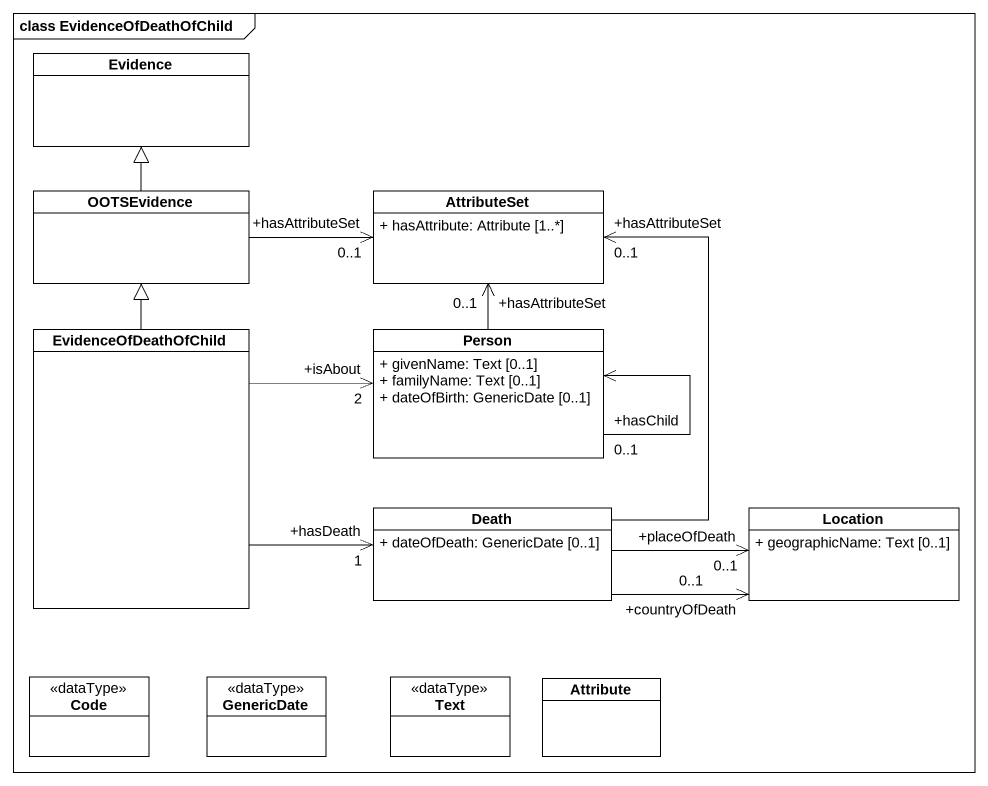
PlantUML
@startuml
mainframe class EvidenceOfDeathOfChild
hide circle
hide empty members
skinparam classAttributeIconSize 0
class Evidence
class OOTSEvidence
class AttributeSet {
  + hasAttribute: Attribute [1..*]
}
class EvidenceOfDeathOfChild
class "Person" as Person_ {
  + givenName: Text [0..1]
  + familyName: Text [0..1]
  + dateOfBirth: GenericDate [0..1]
}
class Death {
  + dateOfDeath: GenericDate [0..1]
}
class Location {
  + geographicName: Text [0..1]
}
class Code <<dataType>>
class GenericDate <<dataType>>
class Text <<dataType>>
class Attribute
OOTSEvidence -up-|> Evidence
OOTSEvidence -right-> "+hasAttributeSet\n0..1" AttributeSet
EvidenceOfDeathOfChild -up-|> OOTSEvidence
EvidenceOfDeathOfChild -right-> "+isAbout\n2" Person_
EvidenceOfDeathOfChild -right-> "+hasDeath\n1" Death
Person_ -up-> "+hasAttributeSet\n0..1" AttributeSet
Person_ "+hasChild\n0..1" --> Person_
Death -up-> "+hasAttributeSet\n0..1" AttributeSet
Death -right-> "+placeOfDeath\n0..1" Location
Death -right-> "+countryOfDeath\n0..1" Location
@enduml
